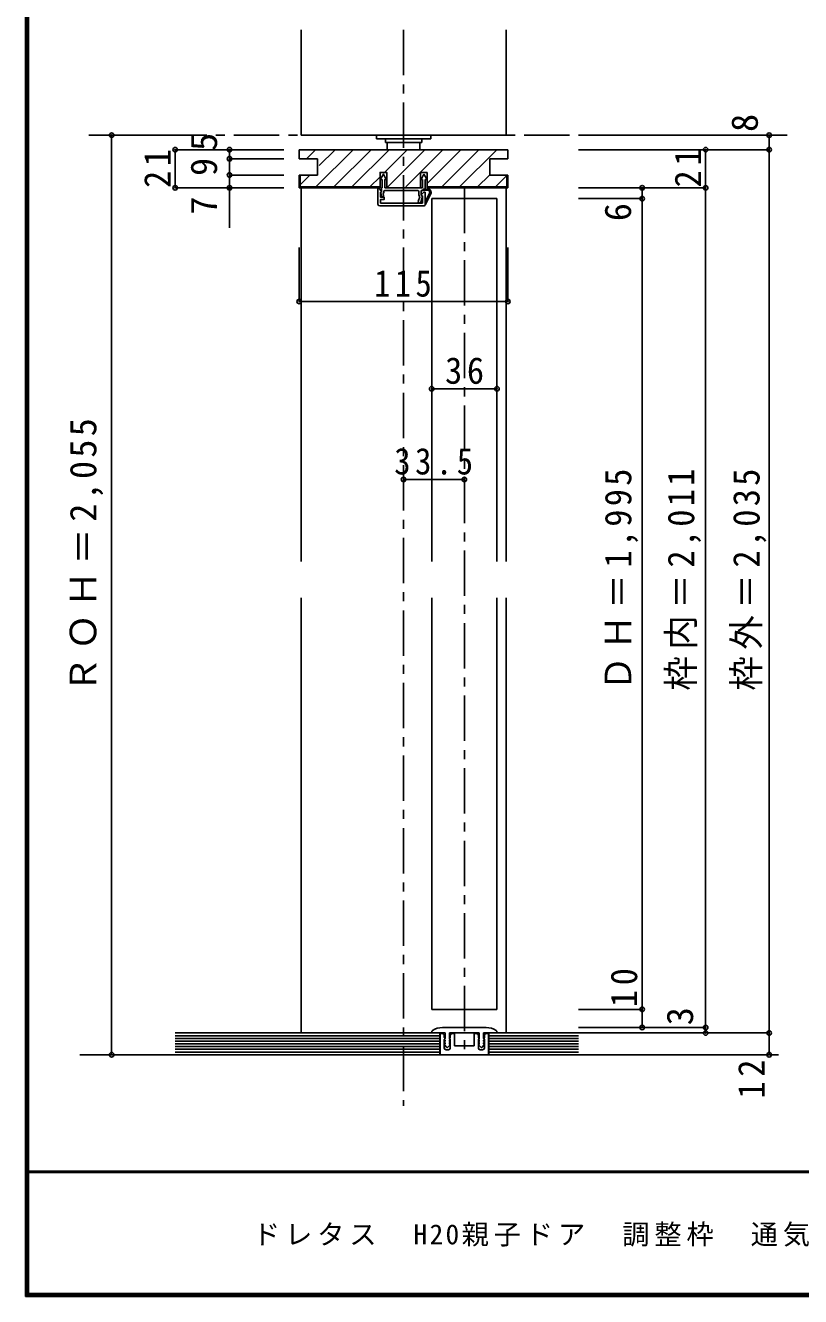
# Model space of a CAD drawing. Units: millimetres at full size, sheet at 1:5. Extents: x -973 to 977, y -718 to 696.
# Drawn here: x -973 to -546, y -701 to 0 of the extents above; entities that cross this region are included whole.
import ezdxf
from ezdxf.enums import TextEntityAlignment as Align

# ---------------------------------------------------------------- set-up
doc = ezdxf.new("R2010")
doc.units = ezdxf.units.MM
doc.header["$LTSCALE"] = 5
doc.header["$PDMODE"] = 32
doc.header["$PDSIZE"] = 2.5
doc.linetypes.add('CHAIN1', pattern=[8, 5, -1, 1, -1])
for name, color, linetype in [('0-0_補助線', 7, 'Continuous'), ('0-1_通り芯', 4, 'CHAIN1'), ('0-3_仕上げ', 7, 'Continuous'), ('0-4_枠', 3, 'Continuous'), ('0-6_扉', 6, 'Continuous'), ('0-7_金物', 7, 'Continuous'), ('0-B_寸法', 7, 'Continuous'), ('F-1_枠', 6, 'Continuous'), ('F-A_文字', 7, 'Continuous')]:
    doc.layers.add(name, color=color, linetype=linetype)
doc.styles.add('ＭＳ ゴシック', font='')
doc.styles.get('ＭＳ ゴシック').set_extended_font_data('MS Gothic')

msp = doc.modelspace()

# ---------------------------------------------------------------- linework, layer by layer
at = {"layer": '0-0_補助線', "color": 3}
for p, q in [((-822.422, -68.5), (-822.422, -73.5)), ((-707.422, -68.5), (-822.422, -68.5)), ((-707.422, -68.5), (-707.422, -73.5)), ((-812.422, -73.5), (-822.422, -73.5)), ((-812.422, -73.5), (-812.422, -82.5)), ((-717.422, -73.5), (-717.422, -82.5)), ((-717.422, -73.5), (-707.422, -73.5)), ((-812.422, -82.5), (-822.422, -82.5)), ((-822.422, -82.5), (-822.422, -89.5)), ((-751.901, -81), (-755.601, -81)), ((-755.601, -89.5), (-755.601, -81)), ((-751.901, -81), (-751.901, -89.5)), ((-707.422, -82.5), (-717.422, -82.5)), ((-707.922, -89), (-707.922, -82.5)), ((-707.422, -89.5), (-707.422, -82.5)), ((-822.422, -89.5), (-777.901, -89.5)), ((-755.601, -89.5), (-774.201, -89.5)), ((-707.922, -89), (-751.901, -89)), ((-707.422, -89.5), (-751.901, -89.5))]:
    msp.add_line(p, q, dxfattribs=at)
at = {"layer": '0-0_補助線', "color": 4}
for p, q in [((-818.508, -73.5), (-813.508, -68.5)), ((-813.209, -89), (-792.709, -68.5)), ((-811.422, -77.313), (-802.608, -68.5)), ((-803.309, -89), (-782.809, -68.5)), ((-793.41, -89), (-772.91, -68.5)), ((-775.51, -81), (-763.01, -68.5)), ((-773.611, -89), (-753.111, -68.5)), ((-763.711, -89), (-743.211, -68.5)), ((-751.901, -87.089), (-733.312, -68.5)), ((-743.912, -89), (-723.412, -68.5)), ((-734.013, -89), (-713.513, -68.5)), ((-821.922, -87.814), (-816.608, -82.5)), ((-783.51, -89), (-777.901, -83.391)), ((-724.113, -89), (-717.613, -82.5)), ((-714.214, -89), (-707.922, -82.708)), ((-822.422, -152.245), (-822.422, -122.383)), ((-707.422, -152.245), (-707.422, -122.383)), ((-822.422, -152.245), (-707.422, -152.245))]:
    msp.add_line(p, q, dxfattribs=at)
at = {"layer": '0-0_補助線'}
for p, q in [((-755.301, -85), (-753.801, -82)), ((-753.801, -82), (-751.901, -85)), ((-779.051, -98.5), (-779.051, -89.8)), ((-778.526, -89.602), (-777.076, -91.502)), ((-776.751, -85), (-777.901, -85)), ((-776.751, -89.5), (-776.751, -85)), ((-757.051, -91), (-775.301, -91)), ((-754.551, -89.5), (-775.251, -89.5)), ((-755.301, -85), (-754.551, -85)), ((-755.151, -91), (-755.151, -93.337)), ((-754.051, -91), (-755.151, -91)), ((-754.551, -85), (-754.551, -89.5)), ((-754.051, -90.2), (-754.051, -91)), ((-753.051, -90.2), (-754.051, -90.2)), ((-751.551, -90.9), (-754.051, -90.9)), ((-753.051, -90.2), (-753.051, -85)), ((-753.051, -85), (-751.901, -85)), ((-751.551, -90.2), (-753.051, -90.2)), ((-777.301, -92), (-777.551, -92)), ((-754.551, -98), (-777.551, -98)), ((-777.538, -92.387), (-777.065, -94.105)), ((-777.251, -92), (-777.001, -92)), ((-776.249, -92.834), (-775.937, -93.695)), ((-775.801, -91.5), (-775.801, -92)), ((-756.001, -94.469), (-756.819, -97.092)), ((-756.551, -91.5), (-756.551, -93.46)), ((-754.706, -95.018), (-755.483, -97.509)), ((-753.751, -92), (-755.003, -93.203)), ((-754.601, -94), (-754.551, -94)), ((-754.551, -98), (-754.551, -94)), ((-753.051, -92), (-753.751, -92)), ((-753.051, -99), (-753.051, -92)), ((-750.567, -92.491), (-753.051, -97.44)), ((-749.941, -92.805), (-753.051, -99)), ((-778.051, -99.5), (-753.551, -99.5))]:
    msp.add_line(p, q, dxfattribs=at)
at = {"layer": '0-0_補助線', "color": 6}
msp.add_line((-749.422, -95.5), (-713.422, -95.5), dxfattribs=at)
at = {"layer": '0-0_補助線', "color": 3}
for points in [[(-821.922, -82.5), (-821.922, -89), (-777.901, -89)], [(-774.201, -89.5), (-774.201, -81), (-777.901, -81), (-777.901, -89.5)]]:
    msp.add_lwpolyline(points, dxfattribs=at)
at = {"layer": '0-0_補助線'}
for points in [[(-774.501, -85), (-776.001, -82), (-777.901, -85)], [(-776.751, -89.5), (-777.001, -89.5), (-777.001, -92)], [(-774.501, -85), (-775.251, -85), (-775.251, -89.5)], [(-777.551, -98), (-777.551, -95.9), (-775.551, -95.9), (-775.551, -94.7), (-777.551, -94.7), (-777.551, -92)]]:
    msp.add_lwpolyline(points, dxfattribs=at)
for centre, radius, start, end in [((-778.751, -89.8), 0.3, 41.34778, 180), ((-775.301, -91.5), 0.5, 90, 180), ((-757.051, -91.5), 0.5, 0, 90), ((-751.551, -92), 1.8, 333.42485, 90), ((-751.551, -92), 1.1, 333.42485, 90), ((-777.251, -92.3), 0.3, 90, 196.79003), ((-777.301, -91.7), 0.3, 270, 41.34778), ((-776.501, -93.9), 0.6, 196.79003, 270), ((-776.501, -93.9), 0.6, 270, 23.33765), ((-776.801, -92), 1, 303.47738, 0), ((-756.151, -97.3), 0.7, 162.67017, 342.67017), ((-755.351, -93.46), 1.2, 180, 237.21126), ((-754.351, -93.337), 0.8, 180, 221.40962), ((-754.601, -93.5), 0.5, 143.61521, 270), ((-755.851, -94.66), 1.2, 342.67017, 41.40962), ((-778.051, -98.5), 1, 180, 270), ((-753.551, -99), 0.5, 270, 0)]:
    msp.add_arc(centre, radius, start, end, dxfattribs=at)
for p in [(-822.422, -152.245), (-707.422, -152.245)]:
    msp.add_point(p, dxfattribs=at)
at = {"layer": '0-1_通り芯'}
for p, q in [((-764.922, -2.5), (-764.922, -595.742)), ((-553.422, -60.5), (-943.333, -60.5)), ((-731.422, -89.5), (-731.422, -567.5)), ((-943.333, -567.5), (-553.422, -567.5))]:
    msp.add_line(p, q, dxfattribs=at)
at = {"layer": '0-3_仕上げ'}
for p, q in [((-821.422, -2.5), (-821.422, -60.5)), ((-708.422, -2.5), (-708.422, -60.5)), ((-821.422, -60.5), (-708.422, -60.5)), ((-890.833, -557), (-744.922, -557)), ((-890.833, -558.5), (-744.922, -558.5)), ((-890.833, -560), (-744.922, -560)), ((-668.422, -557), (-717.922, -557)), ((-668.422, -558.5), (-717.922, -558.5)), ((-668.422, -560), (-717.922, -560)), ((-890.833, -561.5), (-744.922, -561.5)), ((-890.833, -563), (-744.922, -563)), ((-890.833, -564.5), (-744.922, -564.5)), ((-890.833, -566), (-744.922, -566)), ((-668.422, -561.5), (-717.922, -561.5)), ((-668.422, -563), (-717.922, -563)), ((-668.422, -564.5), (-717.922, -564.5)), ((-668.422, -566), (-717.922, -566))]:
    msp.add_line(p, q, dxfattribs=at)
at = {"layer": '0-3_仕上げ', "color": 2}
for p, q in [((-890.833, -555.5), (-744.922, -555.5)), ((-744.922, -555.5), (-744.922, -567.5)), ((-717.922, -555.5), (-717.922, -567.5)), ((-668.422, -555.5), (-717.922, -555.5)), ((-890.833, -567.5), (-744.922, -567.5)), ((-668.422, -567.5), (-717.922, -567.5))]:
    msp.add_line(p, q, dxfattribs=at)
at = {"layer": '0-4_枠', "color": 4}
for p, q in [((-821.422, -295.5), (-821.422, -89.5)), ((-708.422, -295.5), (-708.422, -89.5)), ((-821.422, -315.5), (-821.422, -555.5)), ((-708.422, -315.5), (-708.422, -555.5))]:
    msp.add_line(p, q, dxfattribs=at)
at = {"layer": '0-6_扉'}
for p, q in [((-749.422, -95.5), (-749.422, -295.5)), ((-713.422, -95.5), (-713.422, -295.5)), ((-749.422, -315.5), (-749.422, -542.5)), ((-713.422, -315.5), (-713.422, -542.5)), ((-713.422, -542.5), (-749.422, -542.5))]:
    msp.add_line(p, q, dxfattribs=at)
at = {"layer": '0-7_金物'}
for p, q in [((-779.922, -60.5), (-779.922, -62.5)), ((-779.922, -60.5), (-749.922, -60.5)), ((-779.922, -62.5), (-749.922, -62.5)), ((-774.922, -62.5), (-774.922, -64.5)), ((-754.922, -62.5), (-754.922, -64.5)), ((-749.922, -60.5), (-749.922, -62.5)), ((-774.922, -64.5), (-754.922, -64.5)), ((-773.922, -64.5), (-773.922, -68.5)), ((-755.922, -68.5), (-755.922, -64.5)), ((-719.422, -552.5), (-743.422, -552.5)), ((-749.422, -555.5), (-749.422, -555.017)), ((-742.072, -555.5), (-749.422, -555.5)), ((-744.922, -567.5), (-744.922, -555.8)), ((-743.472, -555.8), (-744.922, -555.8)), ((-744.822, -555.8), (-744.822, -567.5)), ((-742.472, -558.05), (-742.472, -556.8)), ((-742.472, -558.05), (-742.264, -558.396)), ((-742.472, -559.05), (-742.264, -558.704)), ((-742.472, -563.8), (-742.472, -559.05)), ((-742.072, -558.5), (-742.279, -558.846)), ((-742.072, -560), (-742.279, -560.346)), ((-742.072, -561), (-742.279, -560.654)), ((-742.072, -558.5), (-742.072, -555.5)), ((-739.572, -558.5), (-739.572, -555.5)), ((-723.272, -555.5), (-739.572, -555.5)), ((-739.572, -558.5), (-739.364, -558.846)), ((-739.572, -559.5), (-739.364, -559.154)), ((-739.572, -560), (-739.572, -559.5)), ((-739.572, -560), (-739.364, -560.346)), ((-739.572, -561), (-739.364, -560.654)), ((-739.172, -558.05), (-739.379, -558.396)), ((-739.172, -559.05), (-739.379, -558.704)), ((-739.172, -558.05), (-739.172, -556.8)), ((-739.172, -563.8), (-739.172, -559.05)), ((-738.172, -555.8), (-736.822, -555.8)), ((-736.822, -555.8), (-736.822, -562.5)), ((-724.672, -555.8), (-726.022, -555.8)), ((-726.022, -555.8), (-726.022, -562.5)), ((-723.672, -558.05), (-723.672, -556.8)), ((-723.672, -558.05), (-723.464, -558.396)), ((-723.672, -559.05), (-723.464, -558.704)), ((-723.672, -563.8), (-723.672, -559.05)), ((-723.272, -558.5), (-723.479, -558.846)), ((-723.272, -559.5), (-723.479, -559.154)), ((-723.272, -560), (-723.479, -560.346)), ((-723.272, -561), (-723.479, -560.654)), ((-723.272, -558.5), (-723.272, -555.5)), ((-723.272, -560), (-723.272, -559.5)), ((-720.772, -558.5), (-720.772, -555.5)), ((-713.422, -555.5), (-720.772, -555.5)), ((-720.772, -558.5), (-720.564, -558.846)), ((-720.772, -560), (-720.564, -560.346)), ((-720.772, -561), (-720.564, -560.654)), ((-720.372, -558.05), (-720.579, -558.396)), ((-720.372, -559.05), (-720.579, -558.704)), ((-720.372, -558.05), (-720.372, -556.8)), ((-720.372, -563.8), (-720.372, -559.05)), ((-719.372, -555.8), (-717.922, -555.8)), ((-718.022, -555.8), (-718.022, -567.5)), ((-713.422, -555.5), (-713.422, -555.017)), ((-742.072, -561.5), (-742.279, -561.846)), ((-741.188, -563.34), (-742.242, -562.204)), ((-742.072, -561), (-742.072, -561.5)), ((-740.172, -564.8), (-741.472, -564.8)), ((-740.455, -563.34), (-739.402, -562.204)), ((-739.572, -561.5), (-739.572, -561)), ((-739.572, -561.5), (-739.364, -561.846)), ((-736.822, -562.5), (-731.922, -562.5)), ((-731.422, -563), (-731.922, -562.5)), ((-731.422, -563), (-730.922, -562.5)), ((-730.922, -562.5), (-726.022, -562.5)), ((-723.272, -561.5), (-723.479, -561.846)), ((-722.388, -563.34), (-723.442, -562.204)), ((-723.272, -561.5), (-723.272, -561)), ((-722.672, -564.8), (-721.372, -564.8)), ((-721.655, -563.34), (-720.602, -562.204)), ((-720.772, -561), (-720.772, -561.5)), ((-720.772, -561.5), (-720.564, -561.846))]:
    msp.add_line(p, q, dxfattribs=at)
for points in [[(-744.922, -567.5), (-717.922, -567.5), (-717.922, -555.8)], [(-742.072, -560), (-742.072, -559.5), (-742.279, -559.154)], [(-720.772, -560), (-720.772, -559.5), (-720.564, -559.154)]]:
    msp.add_lwpolyline(points, dxfattribs=at)
for centre, radius, start, end in [((-743.422, -562.5), 10, 90, 123.74899), ((-719.422, -562.5), 10, 56.25101, 90), ((-748.422, -555.017), 1, 123.74899, 180), ((-743.472, -556.8), 1, 0, 90), ((-742.022, -559), 0.3, 149.05365, 210.94635), ((-742.022, -560.5), 0.3, 149.05365, 210.94635), ((-742.522, -558.55), 0.3, 329.05368, 30.94635), ((-739.122, -558.55), 0.3, 149.05365, 210.94632), ((-739.622, -559), 0.3, 329.05366, 30.94633), ((-739.622, -560.5), 0.3, 329.05366, 30.94633), ((-738.172, -556.8), 1, 90, 180), ((-724.672, -556.8), 1, 0, 90), ((-723.222, -559), 0.3, 149.05368, 210.94635), ((-723.222, -560.5), 0.3, 149.05368, 210.94635), ((-723.722, -558.55), 0.3, 329.05368, 30.94635), ((-720.322, -558.55), 0.3, 149.05365, 210.94632), ((-720.822, -559), 0.3, 329.05365, 30.94635), ((-720.822, -560.5), 0.3, 329.05365, 30.94635), ((-719.372, -556.8), 1, 90, 180), ((-714.422, -555.017), 1, 0, 56.25101), ((-741.472, -563.8), 1, 180, 270), ((-742.022, -562), 0.3, 149.05362, 222.83826), ((-740.822, -563), 0.5, 222.83826, 317.16173), ((-740.172, -563.8), 1, 270, 0), ((-739.622, -562), 0.3, 317.16173, 30.9463), ((-722.672, -563.8), 1, 180, 270), ((-723.222, -562), 0.3, 149.05368, 222.83826), ((-722.022, -563), 0.5, 222.83826, 317.16174), ((-721.372, -563.8), 1, 270, 0), ((-720.822, -562), 0.3, 317.16174, 30.94638)]:
    msp.add_arc(centre, radius, start, end, dxfattribs=at)
at = {"layer": '0-B_寸法', "color": 4}
for p, q in [((-925.833, -60.5), (-890.833, -60.5)), ((-925.833, -60.5), (-925.833, -567.5)), ((-563.422, -60.5), (-668.422, -60.5)), ((-563.422, -60.5), (-563.422, -567.5)), ((-890.833, -68.5), (-830.833, -68.5)), ((-890.833, -68.5), (-890.833, -89.5)), ((-860.833, -68.5), (-860.833, -111.65)), ((-563.422, -68.5), (-668.422, -68.5)), ((-598.422, -68.5), (-598.422, -555.5)), ((-860.833, -73.5), (-830.833, -73.5)), ((-860.833, -82.5), (-830.833, -82.5)), ((-890.833, -89.5), (-830.833, -89.5)), ((-598.422, -89.5), (-668.422, -89.5)), ((-633.422, -89.5), (-633.422, -552.5)), ((-633.422, -95.5), (-668.422, -95.5)), ((-749.422, -200.312), (-713.422, -200.312)), ((-764.922, -250.312), (-731.422, -250.312)), ((-633.422, -542.5), (-668.422, -542.5)), ((-598.422, -552.5), (-668.422, -552.5)), ((-563.422, -555.5), (-668.422, -555.5)), ((-925.833, -567.5), (-890.833, -567.5)), ((-563.422, -567.5), (-668.422, -567.5))]:
    msp.add_line(p, q, dxfattribs=at)
at = {"layer": '0-B_寸法'}
for p in [(-925.833, -60.5), (-563.422, -60.5), (-890.833, -68.5), (-860.833, -68.5), (-598.422, -68.5), (-563.422, -68.5), (-860.833, -73.5), (-860.833, -82.5), (-890.833, -89.5), (-860.833, -89.5), (-633.422, -89.5), (-598.422, -89.5), (-633.422, -95.5), (-749.422, -200.312), (-713.422, -200.312), (-764.922, -250.312), (-731.422, -250.312), (-633.422, -542.5), (-633.422, -552.5), (-598.422, -552.5), (-598.422, -555.5), (-563.422, -555.5), (-925.833, -567.5), (-563.422, -567.5)]:
    msp.add_point(p, dxfattribs=at)
at = {"layer": 'F-1_枠'}
for p, q in [((-973.347, 695.833), (-973.347, -700.833)), ((-972.514, 695.833), (-972.514, -700.833)), ((-971.68, 695.833), (-971.68, -700.833)), ((976.653, -631.667), (-973.347, -631.667)), ((976.653, -632.5), (-973.347, -632.5)), ((976.653, -699.167), (-973.347, -699.167)), ((976.653, -700), (-973.347, -700)), ((976.653, -700.833), (-973.347, -700.833))]:
    msp.add_line(p, q, dxfattribs=at)

# ---------------------------------------------------------------- texts
at = {"layer": '0-0_補助線', "insert": (-781.172, -149.745), "char_height": 14.66, "attachment_point": 7, "style": 'ＭＳ ゴシック'}
msp.add_mtext('\\T1.27;\\W0.9;115', dxfattribs=at)
at = {"layer": '0-B_寸法', "style": 'ＭＳ ゴシック'}
for s, p in [('8', (-565.259, -58.724)), ('5', (-863.333, -69.204)), ('9', (-863.333, -83)), ('7', (-863.333, -104.337)), ('6', (-635.142, -107.925)), ('3', (-600.922, -551.25))]:
    msp.add_text(s, height=14.66, rotation=90, dxfattribs=at).set_placement(p, align=Align.BOTTOM_LEFT)
at = {"layer": '0-B_寸法', "char_height": 14.66, "attachment_point": 7, "rotation": 90, "style": 'ＭＳ ゴシック'}
for s, insert in [('\\T1.27;\\W0.95;21', (-893.333, -89.63)), ('\\T1.27;\\W0.95;21', (-600.922, -89.365)), ('\\T1.18;ＲＯＨ＝2,055', (-930.474, -368)), ('\\T1.19;\\W0.95;枠内＝2,011', (-600.922, -366.75)), ('\\T1.19;\\W0.95;ＤＨ＝1,995', (-635.602, -366.75)), ('\\T1.19;\\W0.95;枠外＝2,035', (-564.908, -366.75)), ('\\T1.27;\\W0.95;10', (-635.922, -541.25)), ('\\T1.27;\\W0.95;12', (-565.922, -591.673))]:
    msp.add_mtext(s, dxfattribs=dict(at, insert=insert))
at = {"layer": '0-B_寸法', "char_height": 14.66, "attachment_point": 7, "style": 'ＭＳ ゴシック'}
for s, insert in [('\\T1.27;\\W0.95;36', (-742.047, -197.812)), ('\\T1.28;\\W0.9;33.5', (-770.047, -247.812))]:
    msp.add_mtext(s, dxfattribs=dict(at, insert=insert))
at = {"layer": 'F-A_文字', "insert": (-847.938, -673.333), "char_height": 11, "attachment_point": 7, "style": 'ＭＳ ゴシック'}
msp.add_mtext('\\T1.18;ドレタス\u3000H20親子ドア\u3000調整枠\u3000通気仕様\u30003方枠＋樹脂下枠', dxfattribs=at)

doc.saveas('drawing.dxf')
